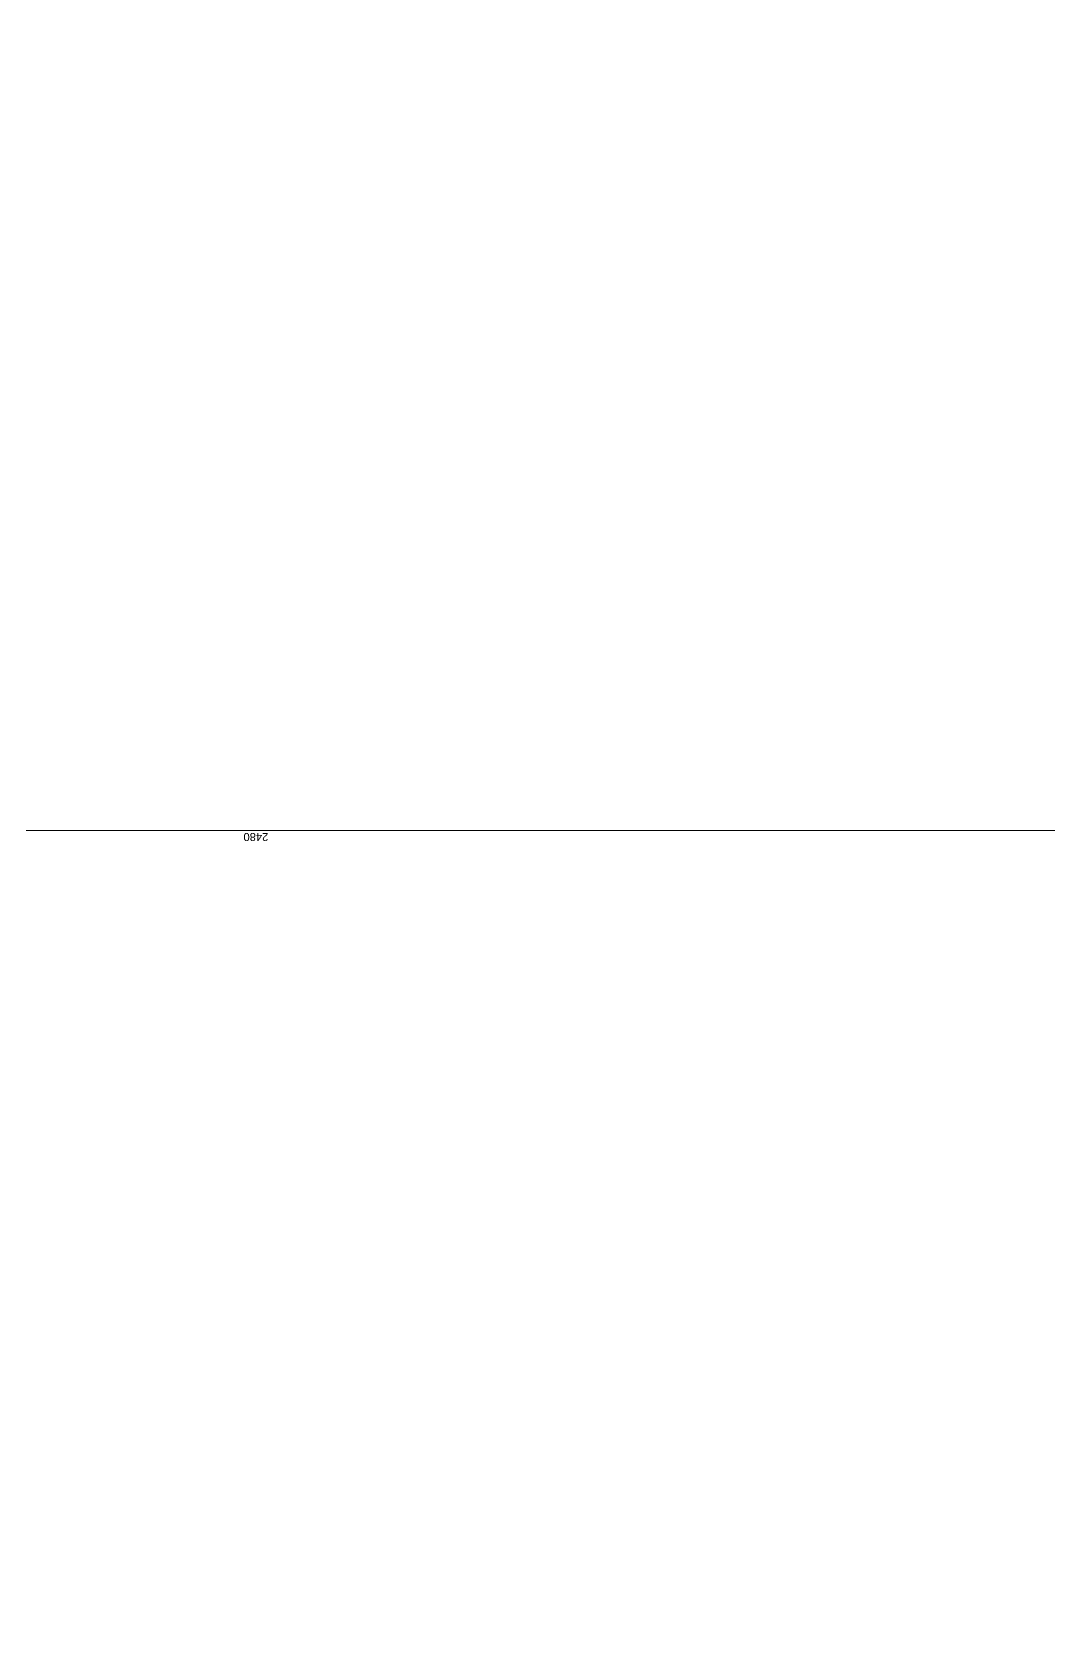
# Model space of a CAD drawing. Header units: millimetres. Extents: x 375520 to 471640, y 4301 to 90506.
# Drawn here: x 424191 to 425461, y 38260 to 40279 of the extents above; entities that cross this region are included whole.
import ezdxf

# ---------------------------------------------------------------- set-up
doc = ezdxf.new("R2010")
doc.units = ezdxf.units.MM
doc.linetypes.add('GP kota -2.67_PBS_arhitektura$0$HIDDEN', pattern=[9.525, 6.35, -3.175])
doc.layers.add('FAZA_I_ormari_ugradnja', color=6, linetype='Continuous')
for name, color, linetype, lineweight in [('GP kota -2.67_PBS_arhitektura$0$PBS_AG_DOVODNI CJEVOVODI', 253, 'GP kota -2.67_PBS_arhitektura$0$HIDDEN', 15), ('GP kota -2.67_PBS_arhitektura$0$PBS_AG_referenca PBS rashlada', 150, 'Continuous', 13), ('GP kota -2.67_PBS_strojarstvo_rashlada_$0$Kote', 5, 'Continuous', 20)]:
    doc.layers.add(name, color=color, linetype=linetype, lineweight=lineweight)
doc.styles.add('GP kota -2.67_PBS_strojarstvo_rashlada_$0$Arial', font='arial.ttf')
doc.styles.add('GP kota -2.67_PBS_strojarstvo_rashlada_$0$Standard', font='arial.ttf')
doc.dimstyles.new('GP kota -2.67_PBS_strojarstvo_rashlada_$0$Standard', dxfattribs={"dimtxt": 0.18, "dimasz": 0.18, "dimexe": 0.18, "dimexo": 0.0625, "dimgap": 0.09, "dimtad": 0, "dimtih": 1, "dimtoh": 1, "dimdec": 4, "dimzin": 0, "dimdsep": 46, "dimtxsty": 'GP kota -2.67_PBS_strojarstvo_rashlada_$0$Standard', "dimcen": 0.09, "dimadec": 0, "dimazin": 0, "dimtfac": 1, "dimtdec": 4, "dimtofl": 0, "dimtmove": 0, "dimatfit": 3, "dimfxl": 1, "dimtolj": 1, "dimtzin": 0, "dimarcsym": 0})

# ---------------------------------------------------------------- blocks, each defined once
blk = doc.blocks.new('*D144')
at = {"layer": 'Defpoints', "color": 0, "transparency": 16777216}
for p in [(425709.6, 40055.5), (423230.5, 39281.7), (423230.5, 39281.7)]:
    blk.add_point(p, dxfattribs=at)
at = {"layer": 'GP kota -2.67_PBS_strojarstvo_rashlada_$0$Kote', "color": 0, "lineweight": -2, "transparency": 16777216}
for p, q in [((425709.6, 40052.5), (425709.6, 39277.7)), ((423230.5, 39284.7), (423230.5, 39285.7)), ((425699.6, 39281.7), (423240.5, 39281.7))]:
    blk.add_line(p, q, dxfattribs=at)
at = {"layer": 'GP kota -2.67_PBS_strojarstvo_rashlada_$0$Kote', "color": 0, "transparency": 16777216}
for points in [[(423240.5, 39283.3), (423240.5, 39280), (423230.5, 39281.7)], [(425699.6, 39283.3), (425699.6, 39280), (425709.6, 39281.7)]]:
    blk.add_solid(points, dxfattribs=at)
at = {"layer": 'GP kota -2.67_PBS_strojarstvo_rashlada_$0$Kote', "transparency": 16777216, "insert": (424470, 39273.6), "char_height": 10, "attachment_point": 5, "rotation": 180, "style": 'GP kota -2.67_PBS_strojarstvo_rashlada_$0$Arial'}
blk.add_mtext('2480', dxfattribs=at)
blk = doc.blocks.new('GP kota -2.67_PBS_strojarstvo_rashlada_')
at = {"layer": 'GP kota -2.67_PBS_strojarstvo_rashlada_$0$Kote'}
dim = blk.add_linear_dim(base=(423230.5, 39281.7), p1=(425709.6, 40055.5), p2=(423230.5, 39281.7), angle=180, dimstyle='GP kota -2.67_PBS_strojarstvo_rashlada_$0$Standard', override={"dimtxt": 10, "dimasz": 10, "dimexe": 4, "dimexo": 3, "dimgap": 3, "dimtad": 4, "dimtih": 0, "dimtoh": 0, "dimdec": 0, "dimrnd": 10, "dimzin": 8, "dimtxsty": 'GP kota -2.67_PBS_strojarstvo_rashlada_$0$Arial', "dimcen": 100, "dimclrt": 256, "dimtdec": 0, "dimtofl": 1, "dimtolj": 0, "dimtzin": 8}, dxfattribs=at)
dim.commit()
dim.dimension.update_dxf_attribs({"geometry": '*D144', "text_midpoint": (424470, 39273.6)})
blk = doc.blocks.new('GP kota -2.67_PBS_arhitektura')
at = {"layer": 'GP kota -2.67_PBS_arhitektura$0$PBS_AG_referenca PBS rashlada', "ltscale": 10, "xscale": 0.1, "yscale": 0.1, "zscale": 0.1}
blk.add_blockref('GP kota -2.67_PBS_strojarstvo_rashlada_', (0, 0), dxfattribs=at)

msp = doc.modelspace()

# ---------------------------------------------------------------- block references
at = {"layer": 'FAZA_I_ormari_ugradnja', "ltscale": 10, "xscale": 10, "yscale": 10, "zscale": 10}
msp.add_blockref('GP kota -2.67_PBS_arhitektura', (0, 0), dxfattribs=at)

doc.saveas('drawing.dxf')
